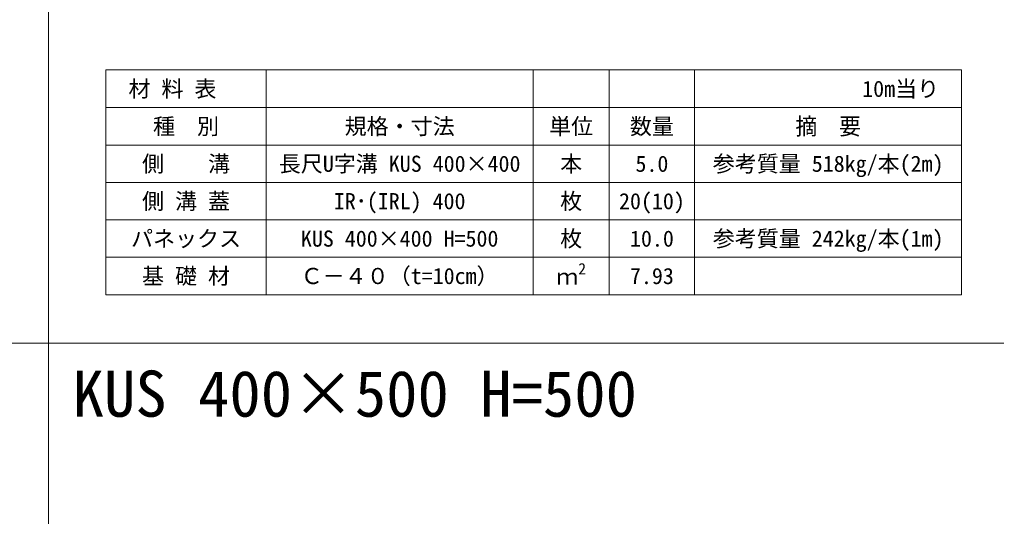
# Model space of a CAD drawing. Units: millimetres at full size, sheet at 1:40; details may follow other scales. Extents: x 206103 to 244503, y 883348 to 903496.
# Drawn here: x 211244 to 213256, y 886292 to 887314 of the extents above; entities that cross this region are included whole.
import ezdxf
from ezdxf.enums import TextEntityAlignment as Align

# ---------------------------------------------------------------- set-up
doc = ezdxf.new("R2010")
doc.units = ezdxf.units.MM
doc.header["$LTSCALE"] = 40
for name, color, linetype, lineweight in [('Defpoints_3', 8, 'Continuous', 0), ('図枠', 5, 'Continuous', 13), ('寸法・材料表', 7, 'Continuous', 13)]:
    doc.layers.add(name, color=color, linetype=linetype, lineweight=lineweight)
doc.layers.add('文字', color=7, linetype='Continuous')
doc.styles.add('ＭＳ ゴシック', font='')
doc.styles.add('ＭＳ Ｐゴシック', font='')
doc.styles.get('ＭＳ ゴシック').set_extended_font_data('MS Gothic')
doc.styles.get('ＭＳ Ｐゴシック').set_extended_font_data('MS PGothic')

msp = doc.modelspace()

# ---------------------------------------------------------------- linework, layer by layer
at = {"layer": 'Defpoints_3'}
for p, q in [((211421.89, 887210.77), (213184.53, 887210.77)), ((211421.89, 887210.77), (211421.89, 887133.33)), ((211751.89, 887210.77), (211751.89, 887133.33)), ((212301.89, 887210.77), (212301.89, 887133.33)), ((212458.53, 887210.77), (212458.53, 887133.33)), ((212634.53, 887210.77), (212634.53, 887133.33)), ((213184.53, 887210.77), (213184.53, 887133.33))]:
    msp.add_line(p, q, dxfattribs=at)
at = {"layer": '図枠'}
for p, q in [((211303.21, 903148.33), (211303.21, 883448.33)), ((206103.21, 886648.33), (223303.21, 886648.33))]:
    msp.add_line(p, q, dxfattribs=at)
at = {"layer": '寸法・材料表'}
for p, q in [((211421.89, 887133.33), (213184.53, 887133.33)), ((211421.89, 887133.33), (211421.89, 886748.33)), ((211751.89, 887133.33), (211751.89, 886748.33)), ((212301.89, 887133.33), (212301.89, 886748.33)), ((212458.53, 887133.33), (212458.53, 886748.33)), ((212634.53, 887133.33), (212634.53, 886748.33)), ((213184.53, 887133.33), (213184.53, 886748.33)), ((211421.89, 887056.33), (213184.53, 887056.33)), ((211421.89, 886979.33), (213184.53, 886979.33)), ((211421.89, 886902.33), (213184.53, 886902.33)), ((211421.89, 886825.33), (213184.53, 886825.33)), ((211421.89, 886748.33), (213184.53, 886748.33))]:
    msp.add_line(p, q, dxfattribs=at)

# ---------------------------------------------------------------- texts
at = {"layer": '寸法・材料表', "style": 'ＭＳ ゴシック'}
msp.add_text('\u3000材 料 表', height=33.23, dxfattribs=at).set_placement((211422.94, 887172.05), align=Align.MIDDLE_LEFT)
msp.add_text('10m当り\u3000', height=33.23, dxfattribs=at).set_placement((213183.47, 887172.05), align=Align.MIDDLE_RIGHT)
for s, p in [('種\u3000別', (211586.89, 887094.83)), ('規格・寸法', (212026.89, 887094.83)), ('単位', (212380.21, 887094.83)), ('数量', (212546.53, 887094.83)), ('側\u3000\u3000溝', (211586.89, 887017.83)), ('長尺U字溝 KUS 400×400', (212026.89, 887017.83)), ('本', (212380.21, 887017.83)), ('参考質量 518kg/本(2m)', (212909.53, 887017.83)), ('5.0', (212546.53, 887017.83)), ('側 溝 蓋', (211586.89, 886940.83)), ('IR･(IRL) 400', (212026.89, 886940.83)), ('枚', (212380.21, 886940.83)), ('20(10)', (212546.53, 886940.83)), ('パネックス', (211586.89, 886863.83)), ('KUS 400×400 H=500', (212026.89, 886863.83)), ('枚', (212380.21, 886863.83)), ('10.0', (212546.53, 886863.83)), ('参考質量 242kg/本(1m)', (212909.53, 886863.83)), ('基 礎 材', (211586.89, 886786.83)), ('Ｃ－４０（t=10cm）', (212026.89, 886786.83)), ('7.93', (212546.53, 886786.83))]:
    msp.add_text(s, height=33.23, dxfattribs=at).set_placement(p, align=Align.MIDDLE_CENTER)
at = {"layer": '寸法・材料表', "style": 'ＭＳ Ｐゴシック', "width": 0.95}
msp.add_text('摘\u3000要', height=34.64, dxfattribs=at).set_placement((212909.53, 887094.83), align=Align.MIDDLE_CENTER)
at = {"layer": '寸法・材料表', "style": 'ＭＳ ゴシック'}
for s, height, p in [('2', 23.26, (212394.94, 886783.22)), ('ｍ', 33.23, (212349.61, 886758.72))]:
    msp.add_text(s, height=height, dxfattribs=at).set_placement(p, align=Align.BOTTOM_LEFT)
at = {"layer": '文字', "style": 'ＭＳ ゴシック'}
msp.add_text('KUS 400×500 H=500', height=94.94, dxfattribs=at).set_placement((211353.21, 886468.83), align=Align.BOTTOM_LEFT)

doc.saveas('drawing.dxf')
